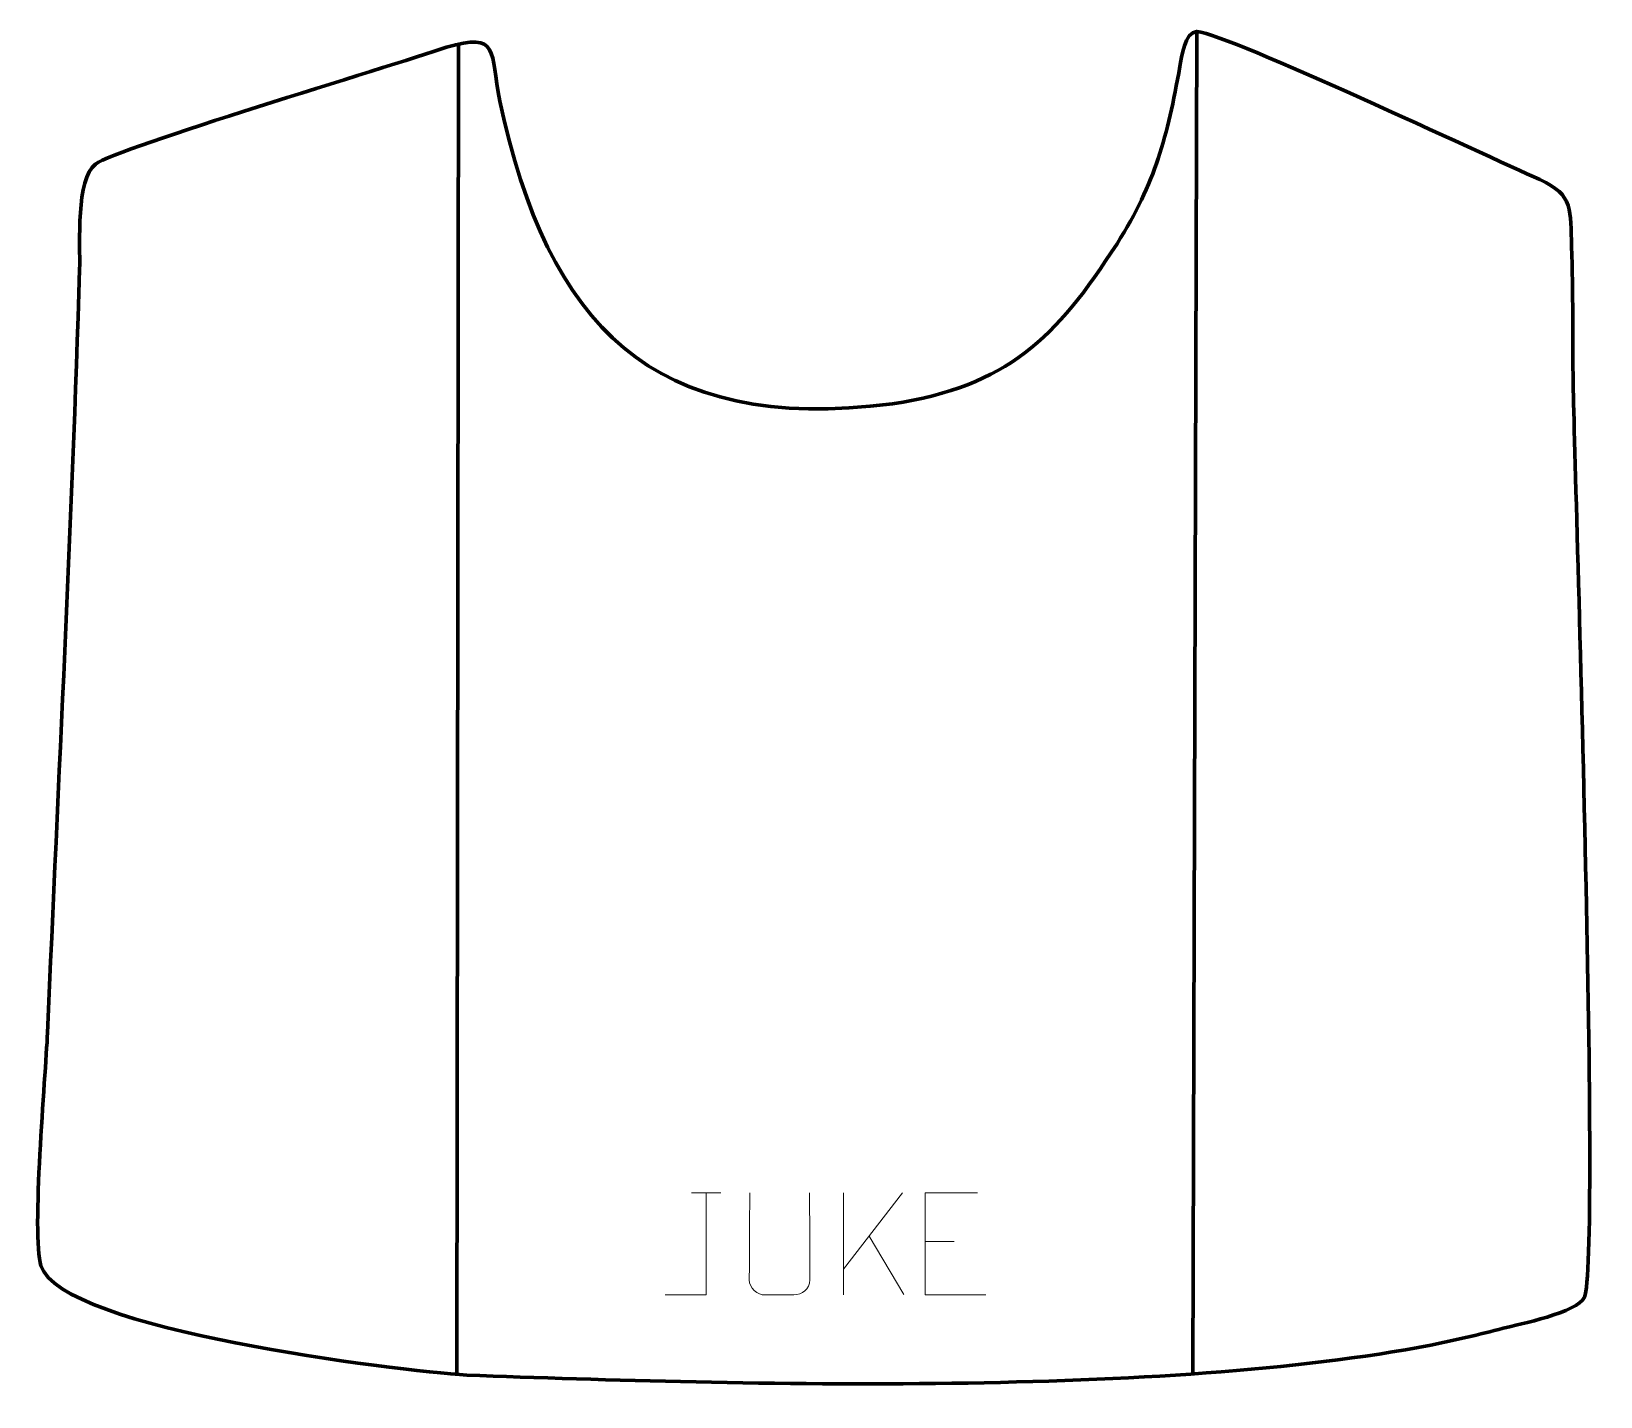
# Model space of a CAD drawing. Header units: millimetres. Extents: x -492 to -108, y 523 to 857.
import ezdxf

# ---------------------------------------------------------------- set-up
doc = ezdxf.new("R2010")
doc.units = ezdxf.units.MM
doc.header["$MEASUREMENT"] = 0
doc.layers.add('layer 2', color=7, linetype='Continuous')
doc.layers.add('layer 3', color=7, linetype='Continuous')

msp = doc.modelspace()

# ---------------------------------------------------------------- linework, layer by layer
at = {"layer": 'layer 2', "color": 142, "lineweight": 158}
for points in [[(-206.8568, 857.3773), (-206.8568, 857.3773), (-207.9082, 528.9964), (-207.9082, 528.9964)], [(-387.5178, 854.2726), (-387.5178, 854.2726), (-387.9266, 528.5253), (-387.9266, 528.5253)]]:
    msp.add_open_spline(points, degree=3, dxfattribs=at)
at = {"layer": 'layer 3', "color": 242, "lineweight": 158}
msp.add_open_spline([(-390.4811, 853.4889), (-377.4774, 857.3261), (-379.7802, 852.483), (-377.4573, 840.3404), (-377.4573, 840.3404), (-365.6312, 785.601), (-340.2859, 758.7729), (-281.3646, 766.2816), (-281.3646, 766.2816), (-253.1499, 770.6408), (-241.4742, 782.1285), (-226.4173, 805.4546), (-226.4173, 805.4546), (-216.8882, 820.536), (-214.1825, 831.5599), (-211.028, 848.7584), (-211.028, 848.7584), (-210.604, 851.07), (-209.9478, 857.1824), (-206.8568, 857.3773), (-206.8568, 857.3773), (-198.2454, 856.2426), (-136.7645, 827.2554), (-123.0005, 821.1412), (-123.0005, 821.1412), (-114.5922, 817.4061), (-115.5249, 813.4741), (-115.1991, 804.7398), (-115.1991, 804.7398), (-114.7797, 793.4991), (-114.9933, 782.3194), (-114.8211, 771.0917), (-114.8211, 771.0917), (-114.2956, 744.8305), (-108.1001, 556.9335), (-112.0805, 547.7463), (-112.0805, 547.7463), (-113.699, 544.0106), (-128.1069, 541.1377), (-131.9274, 540.1607), (-131.9274, 540.1607), (-137.7387, 538.6747), (-143.7344, 537.2157), (-149.6184, 536.0413), (-149.6184, 536.0413), (-215.1186, 523.4483), (-318.0873, 526.2126), (-385.5085, 528.7034), (-385.5085, 528.7034), (-402.4893, 529.7923), (-484.7784, 539.7425), (-489.6961, 555.4661), (-489.6961, 555.4661), (-492.0408, 562.963), (-488.5891, 601.7701), (-488.0941, 612.4043), (-488.0941, 612.4043), (-485.4305, 674.5273), (-482.1336, 737.0403), (-480.2406, 799.1479), (-480.2406, 799.1479), (-480.0484, 805.4524), (-481.2442, 821.2902), (-476.3344, 824.9337), (-476.3344, 824.9337), (-470.9867, 828.9024), (-404.4842, 848.735), (-390.4811, 853.4889)], degree=3, knots=[0, 0, 0, 0, 0.05555556, 0.05555556, 0.05555556, 0.05555556, 0.11111111, 0.11111111, 0.11111111, 0.11111111, 0.16666667, 0.16666667, 0.16666667, 0.16666667, 0.22222222, 0.22222222, 0.22222222, 0.22222222, 0.27777778, 0.27777778, 0.27777778, 0.27777778, 0.33333333, 0.33333333, 0.33333333, 0.33333333, 0.38888889, 0.38888889, 0.38888889, 0.38888889, 0.44444444, 0.44444444, 0.44444444, 0.44444444, 0.5, 0.5, 0.5, 0.5, 0.55555556, 0.55555556, 0.55555556, 0.55555556, 0.61111111, 0.61111111, 0.61111111, 0.61111111, 0.66666667, 0.66666667, 0.66666667, 0.66666667, 0.72222222, 0.72222222, 0.72222222, 0.72222222, 0.77777778, 0.77777778, 0.77777778, 0.77777778, 0.83333333, 0.83333333, 0.83333333, 0.83333333, 0.88888889, 0.88888889, 0.88888889, 0.88888889, 1, 1, 1, 1], dxfattribs=at)
at = {"layer": 'layer 3', "color": 250, "lineweight": 9}
for points, knots in [([(-336.9841, 548.3142), (-336.9841, 548.3142), (-326.9621, 548.3142), (-326.9621, 548.3142), (-326.9621, 548.3142), (-326.9621, 548.3142), (-326.9621, 573.2678), (-326.9621, 573.2678)], [0, 0, 0, 0, 0.33333333, 0.33333333, 0.33333333, 0.33333333, 1, 1, 1, 1]), ([(-301.6349, 573.272), (-301.6353, 567.7325), (-301.5395, 557.5307), (-301.5391, 551.9903), (-301.5391, 551.9903), (-301.6789, 549.7508), (-303.3561, 548.3246), (-305.5038, 548.3141), (-305.5038, 548.3141), (-307.8357, 548.3145), (-310.1676, 548.3145), (-312.4991, 548.3141), (-312.4991, 548.3141), (-314.4241, 548.2126), (-316.3962, 550.0291), (-316.385, 551.9736), (-316.385, 551.9736), (-316.3847, 557.5355), (-316.2893, 567.7109), (-316.2897, 573.272)], [0, 0, 0, 0, 0.16666667, 0.16666667, 0.16666667, 0.16666667, 0.33333333, 0.33333333, 0.33333333, 0.33333333, 0.5, 0.5, 0.5, 0.5, 0.66666667, 0.66666667, 0.66666667, 0.66666667, 1, 1, 1, 1]), ([(-260.5211, 573.2678), (-260.5211, 573.2678), (-273.395, 573.2678), (-273.395, 573.2678), (-273.395, 573.2678), (-273.395, 573.2678), (-273.395, 548.3142), (-273.395, 548.3142), (-273.395, 548.3142), (-273.395, 548.3142), (-258.5292, 548.3142), (-258.5292, 548.3142)], [0, 0, 0, 0, 0.25, 0.25, 0.25, 0.25, 0.5, 0.5, 0.5, 0.5, 1, 1, 1, 1])]:
    msp.add_open_spline(points, degree=3, knots=knots, dxfattribs=at)
for points in [[(-330.5462, 573.2678), (-330.5462, 573.2678), (-323.378, 573.2678), (-323.378, 573.2678)], [(-293.3129, 573.2678), (-293.3129, 573.2678), (-293.3129, 548.3142), (-293.3129, 548.3142)], [(-278.9367, 573.2678), (-278.9367, 573.2678), (-293.3129, 554.6281), (-293.3129, 554.6281)], [(-278.6114, 548.41), (-278.6114, 548.41), (-287.0819, 562.7236), (-287.0819, 562.7236)], [(-273.395, 561.3881), (-273.395, 561.3881), (-266.2269, 561.3881), (-266.2269, 561.3881)]]:
    msp.add_open_spline(points, degree=3, dxfattribs=at)

doc.saveas('drawing.dxf')
